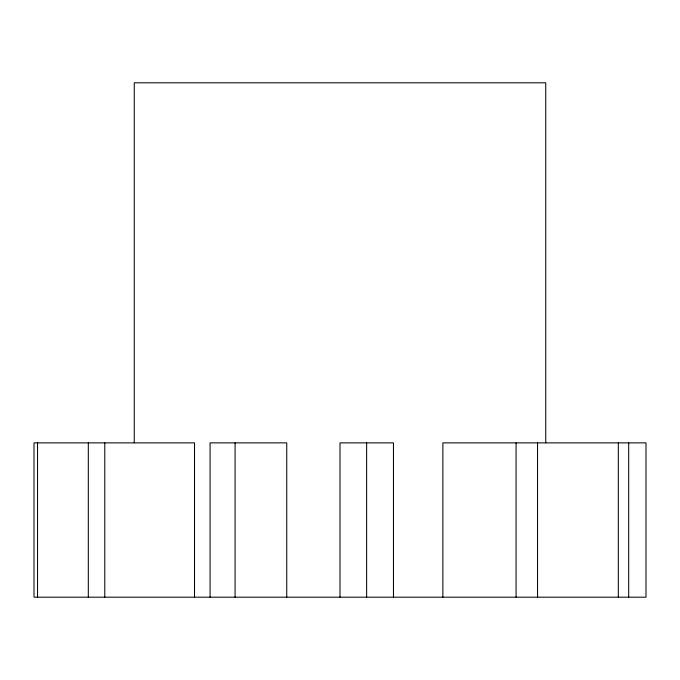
<?xml version="1.0" encoding="UTF-8"?>
<svg xmlns="http://www.w3.org/2000/svg" width="680" height="680" viewBox="0 0 680 680"><rect width="100%" height="100%" fill="white"/><g stroke="black" fill="none" stroke-linecap="round" stroke-linejoin="round"><path stroke-width="1.02" d="M628.677 442.875L628.677 597.185M618.324 442.875L618.324 597.185M545.742 442.875L545.742 82.816L134.257 82.816L134.257 442.875M537.54 442.875L537.54 597.185M516.069 442.875L516.069 597.185M442.875 597.185L442.875 442.875L646 442.875L646 597.185L34 597.185L34 442.875L194.514 442.875L194.514 597.185M393.465 597.185L393.465 442.875L340 442.875L340 597.185M366.639 442.875L366.639 597.185M286.748 597.185L286.748 442.875L210.069 442.875L210.069 597.185M235.076 442.875L235.076 597.185M104.788 442.875L104.788 597.185M88.315 442.875L88.315 597.185M37.536 442.875L37.536 597.185"/></g></svg>
